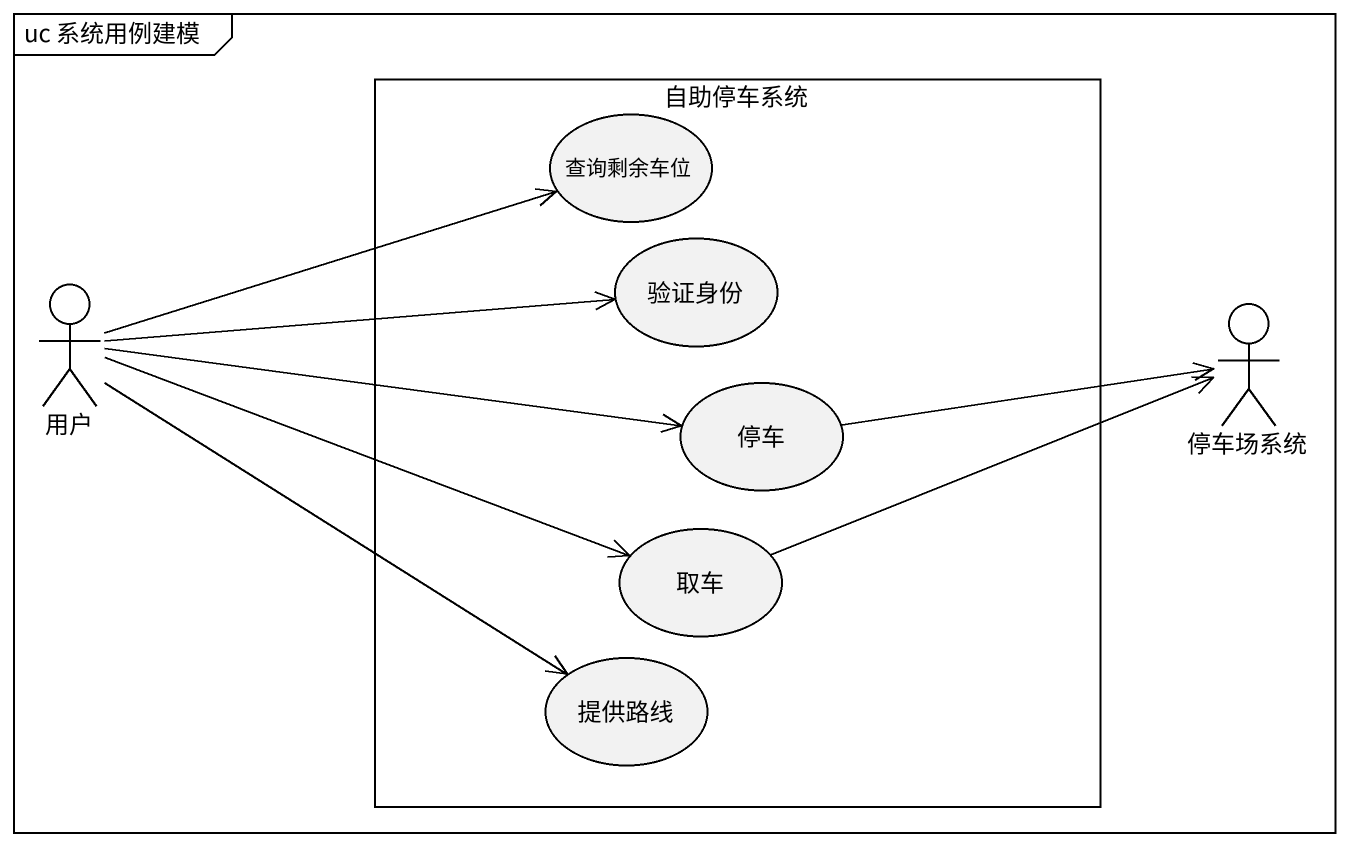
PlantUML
@startuml
mainframe uc 系统用例建模
rectangle 自助停车系统 {
  usecase 查询剩余车位
  usecase 验证身份
  usecase 停车
  usecase 取车
  usecase 提供路线
}
actor 用户
actor 停车场系统
用户 -right-> 查询剩余车位
用户 -right-> 验证身份
用户 -right-> 停车
用户 -right-> 取车
用户 -right-> 提供路线
停车 -right-> 停车场系统
取车 -right-> 停车场系统
@enduml
